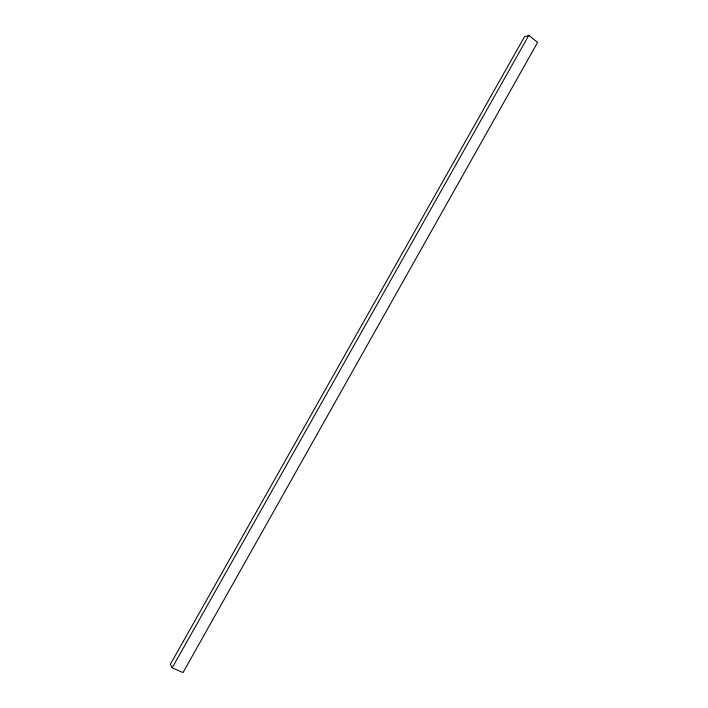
<?xml version="1.0" encoding="UTF-8"?>
<svg xmlns="http://www.w3.org/2000/svg" width="708" height="708" viewBox="0 0 708 708"><rect width="100%" height="100%" fill="white"/><g stroke="black" fill="none" stroke-linecap="round" stroke-linejoin="round"><path stroke-width="1.06" d="M172.186 667.803L528.805 35.4L537.611 42.356L182.991 672.6L172.186 667.803L170.389 664.254L524.416 36.851L528.805 35.4"/></g></svg>
